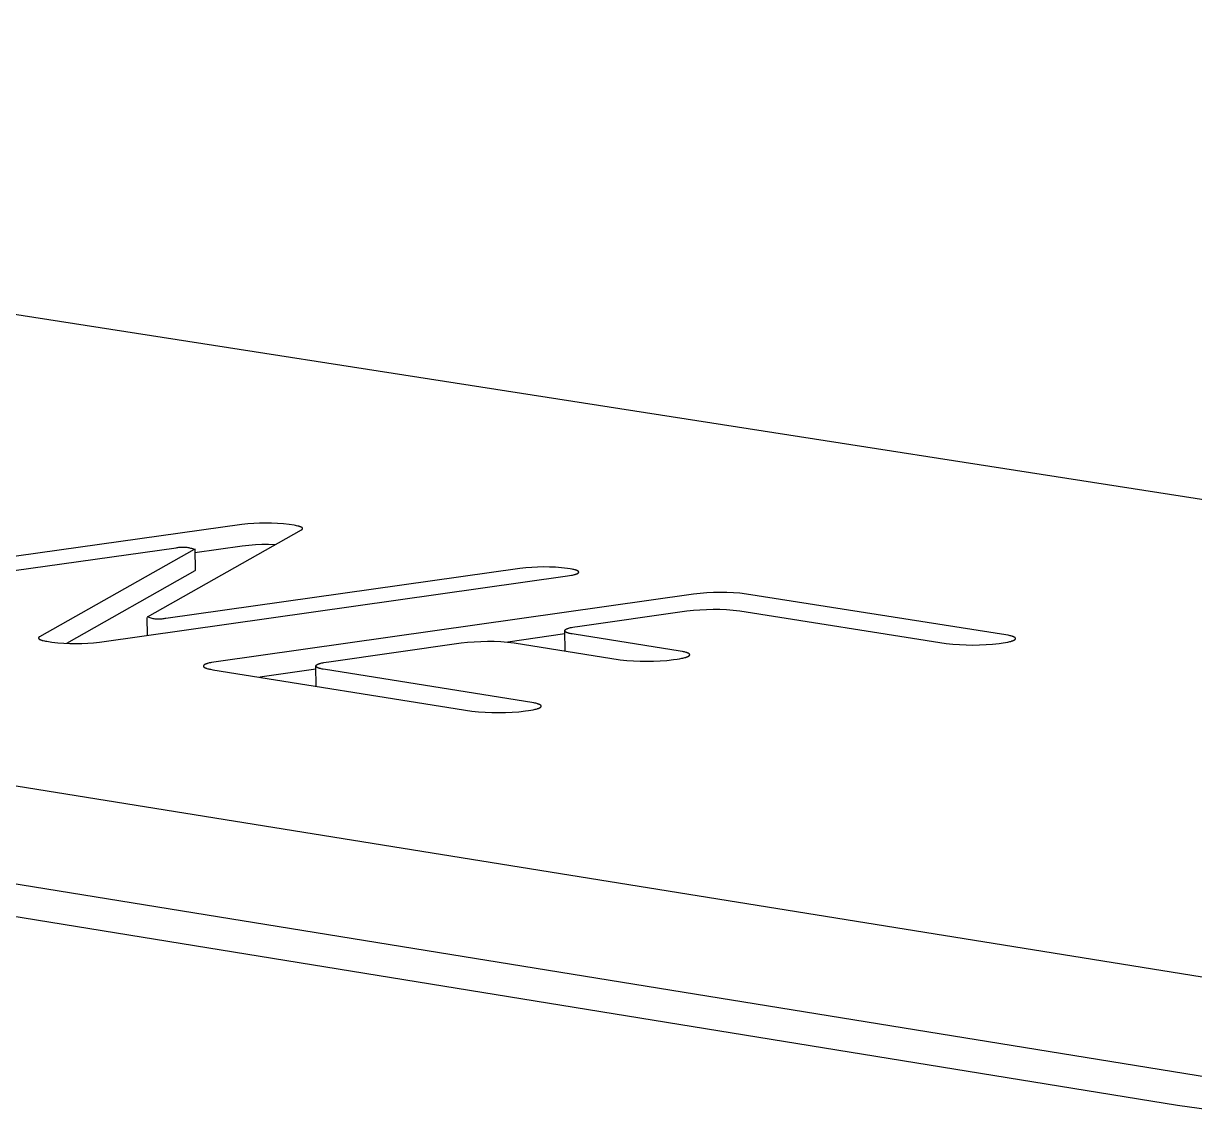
# Model space of a CAD drawing. Header units: millimetres. Extents: x 1287 to 5317, y -239 to 2577.
# Drawn here: x 2182.46 to 2223.49, y 955.11 to 993.4 of the extents above; entities that cross this region are included whole.
import ezdxf

# ---------------------------------------------------------------- set-up
doc = ezdxf.new("R2010")
doc.units = ezdxf.units.MM
doc.header["$MEASUREMENT"] = 0
doc.layers.add('Domyślny', color=7, linetype='Continuous', true_color=0x000000)
doc.layers.add('Utwórz2D linie widoczne', color=7, linetype='Continuous', true_color=0x000000)

msp = doc.modelspace()

# ---------------------------------------------------------------- linework, layer by layer
at = {"layer": 'Domyślny'}
msp.add_line((2020.561, 992.732), (2228.07, 959.308), dxfattribs=at)
at = {"layer": 'Utwórz2D linie widoczne'}
for p, q in [((2066.03, 1001.297), (2294.632, 965.694)), ((2226.588, 956.048), (2019.031, 989.711)), ((2015.368, 989.235), (2222.889, 955.502)), ((2190.115, 975.845), (2173.731, 973.546)), ((2190.322, 975.868), (2190.115, 975.845)), ((2190.529, 975.884), (2190.322, 975.868)), ((2190.737, 975.894), (2190.529, 975.884)), ((2190.945, 975.897), (2190.737, 975.894)), ((2191.153, 975.894), (2190.945, 975.897)), ((2191.361, 975.885), (2191.153, 975.894)), ((2191.568, 975.869), (2191.361, 975.885)), ((2191.775, 975.847), (2191.568, 975.869)), ((2191.948, 975.82), (2191.775, 975.847)), ((2191.992, 975.812), (2191.948, 975.82)), ((2192.034, 975.804), (2191.992, 975.812)), ((2192.073, 975.795), (2192.034, 975.804)), ((2192.091, 975.791), (2192.073, 975.795)), ((2192.108, 975.787), (2192.091, 975.791)), ((2192.125, 975.782), (2192.108, 975.787)), ((2192.14, 975.777), (2192.125, 975.782)), ((2192.154, 975.772), (2192.14, 975.777)), ((2192.168, 975.767), (2192.154, 975.772)), ((2192.174, 975.765), (2192.168, 975.767)), ((2192.18, 975.762), (2192.174, 975.765)), ((2192.186, 975.76), (2192.18, 975.762)), ((2192.191, 975.757), (2192.186, 975.76)), ((2192.196, 975.755), (2192.191, 975.757)), ((2192.201, 975.752), (2192.196, 975.755)), ((2192.206, 975.75), (2192.201, 975.752)), ((2192.21, 975.747), (2192.206, 975.75)), ((2192.214, 975.744), (2192.21, 975.747)), ((2192.216, 975.743), (2192.214, 975.744)), ((2192.218, 975.742), (2192.216, 975.743)), ((2192.22, 975.74), (2192.218, 975.742)), ((2192.222, 975.739), (2192.22, 975.74)), ((2192.223, 975.738), (2192.222, 975.739)), ((2192.225, 975.736), (2192.223, 975.738)), ((2192.227, 975.735), (2192.225, 975.736)), ((2192.228, 975.734), (2192.227, 975.735)), ((2192.229, 975.732), (2192.228, 975.734)), ((2192.231, 975.731), (2192.229, 975.732)), ((2192.232, 975.73), (2192.231, 975.731)), ((2192.233, 975.728), (2192.232, 975.73)), ((2192.234, 975.727), (2192.233, 975.728)), ((2192.235, 975.726), (2192.234, 975.727)), ((2192.236, 975.725), (2192.235, 975.726)), ((2192.236, 975.724), (2192.236, 975.725)), ((2192.237, 975.723), (2192.236, 975.724)), ((2192.236, 975.724), (2192.236, 975.724)), ((2192.237, 975.722), (2192.237, 975.723)), ((2192.238, 975.722), (2192.237, 975.722)), ((2192.238, 975.721), (2192.238, 975.722)), ((2192.238, 975.72), (2192.238, 975.721)), ((2192.239, 975.72), (2192.238, 975.72)), ((2186.807, 972.611), (2192.202, 975.662)), ((2192.202, 975.662), (2192.206, 975.665)), ((2192.206, 975.665), (2192.211, 975.667)), ((2192.211, 975.667), (2192.214, 975.67)), ((2192.214, 975.67), (2192.218, 975.672)), ((2192.218, 975.672), (2192.22, 975.674)), ((2192.22, 975.674), (2192.221, 975.675)), ((2192.221, 975.675), (2192.223, 975.676)), ((2192.223, 975.676), (2192.225, 975.678)), ((2192.225, 975.678), (2192.226, 975.679)), ((2192.226, 975.679), (2192.227, 975.68)), ((2192.227, 975.68), (2192.229, 975.682)), ((2192.229, 975.682), (2192.23, 975.683)), ((2192.23, 975.683), (2192.231, 975.684)), ((2192.231, 975.684), (2192.232, 975.686)), ((2192.232, 975.686), (2192.234, 975.687)), ((2192.234, 975.687), (2192.235, 975.688)), ((2192.235, 975.688), (2192.235, 975.69)), ((2192.235, 975.69), (2192.236, 975.69)), ((2192.236, 975.691), (2192.237, 975.692)), ((2192.236, 975.69), (2192.236, 975.691)), ((2192.237, 975.692), (2192.238, 975.693)), ((2192.237, 975.692), (2192.237, 975.692)), ((2192.238, 975.694), (2192.239, 975.695)), ((2192.238, 975.693), (2192.238, 975.694)), ((2192.238, 975.694), (2192.238, 975.694)), ((2192.239, 975.719), (2192.239, 975.72)), ((2192.239, 975.718), (2192.239, 975.719)), ((2192.24, 975.718), (2192.239, 975.718)), ((2192.239, 975.696), (2192.24, 975.697)), ((2192.239, 975.695), (2192.239, 975.696)), ((2192.239, 975.696), (2192.239, 975.696)), ((2192.24, 975.717), (2192.24, 975.718)), ((2192.24, 975.716), (2192.24, 975.717)), ((2192.241, 975.715), (2192.24, 975.716)), ((2192.24, 975.716), (2192.24, 975.716)), ((2192.24, 975.699), (2192.24, 975.7)), ((2192.24, 975.7), (2192.241, 975.7)), ((2192.24, 975.698), (2192.24, 975.699)), ((2192.24, 975.697), (2192.24, 975.698)), ((2192.24, 975.698), (2192.24, 975.698)), ((2192.241, 975.714), (2192.241, 975.715)), ((2192.241, 975.713), (2192.241, 975.714)), ((2192.241, 975.714), (2192.241, 975.714)), ((2192.241, 975.712), (2192.241, 975.713)), ((2192.241, 975.711), (2192.241, 975.712)), ((2192.241, 975.712), (2192.241, 975.712)), ((2192.242, 975.71), (2192.241, 975.711)), ((2192.241, 975.704), (2192.242, 975.705)), ((2192.241, 975.703), (2192.241, 975.704)), ((2192.241, 975.704), (2192.241, 975.704)), ((2192.241, 975.702), (2192.241, 975.703)), ((2192.241, 975.701), (2192.241, 975.702)), ((2192.241, 975.702), (2192.241, 975.702)), ((2192.241, 975.7), (2192.241, 975.701)), ((2192.242, 975.709), (2192.242, 975.71)), ((2192.242, 975.71), (2192.242, 975.71)), ((2192.242, 975.708), (2192.242, 975.709)), ((2192.242, 975.707), (2192.242, 975.708)), ((2192.242, 975.708), (2192.242, 975.708)), ((2192.242, 975.706), (2192.242, 975.707)), ((2192.242, 975.705), (2192.242, 975.706)), ((2192.242, 975.706), (2192.242, 975.706)), ((2175.378, 973.284), (2187.81, 975.03)), ((2188.449, 974.978), (2183.03, 971.916)), ((2187.81, 975.03), (2187.844, 975.038)), ((2187.844, 975.038), (2187.877, 975.045)), ((2187.877, 975.045), (2187.911, 975.05)), ((2187.911, 975.05), (2187.945, 975.054)), ((2187.945, 975.054), (2187.979, 975.058)), ((2187.979, 975.058), (2188.014, 975.06)), ((2188.014, 975.06), (2188.048, 975.06)), ((2188.048, 975.06), (2188.082, 975.06)), ((2188.082, 975.06), (2188.117, 975.058)), ((2188.117, 975.058), (2188.151, 975.055)), ((2188.151, 975.055), (2188.185, 975.051)), ((2188.185, 975.051), (2188.219, 975.046)), ((2188.219, 975.046), (2188.253, 975.04)), ((2188.253, 975.04), (2188.286, 975.033)), ((2188.286, 975.033), (2188.32, 975.024)), ((2188.32, 975.024), (2188.353, 975.014)), ((2188.353, 975.014), (2188.385, 975.003)), ((2188.385, 975.003), (2188.417, 974.991)), ((2188.417, 974.991), (2188.449, 974.978)), ((2188.462, 974.991), (2188.476, 974.24)), ((2190.129, 975.094), (2188.465, 974.86)), ((2190.358, 975.118), (2190.129, 975.094)), ((2190.587, 975.135), (2190.358, 975.118)), ((2190.818, 975.144), (2190.587, 975.135)), ((2191.048, 975.146), (2190.818, 975.144)), ((2191.278, 975.14), (2191.048, 975.146)), ((2188.463, 974.225), (2183.972, 971.683)), ((2199.853, 974.31), (2187.449, 972.559)), ((2188.464, 974.225), (2188.463, 974.225)), ((2188.465, 974.226), (2188.464, 974.226)), ((2188.464, 974.226), (2188.464, 974.225)), ((2188.466, 974.226), (2188.465, 974.226)), ((2188.467, 974.227), (2188.466, 974.227)), ((2188.466, 974.227), (2188.466, 974.226)), ((2188.468, 974.227), (2188.467, 974.227)), ((2188.469, 974.228), (2188.468, 974.228)), ((2188.468, 974.228), (2188.468, 974.227)), ((2188.47, 974.229), (2188.469, 974.229)), ((2188.469, 974.229), (2188.469, 974.228)), ((2188.471, 974.23), (2188.47, 974.229)), ((2188.47, 974.229), (2188.47, 974.229)), ((2188.472, 974.231), (2188.471, 974.23)), ((2188.471, 974.23), (2188.471, 974.23)), ((2188.473, 974.232), (2188.472, 974.232)), ((2188.472, 974.232), (2188.472, 974.231)), ((2188.474, 974.233), (2188.473, 974.233)), ((2188.473, 974.233), (2188.473, 974.232)), ((2188.475, 974.235), (2188.474, 974.234)), ((2188.474, 974.234), (2188.474, 974.234)), ((2188.474, 974.234), (2188.474, 974.233)), ((2188.476, 974.238), (2188.475, 974.237)), ((2188.475, 974.237), (2188.475, 974.236)), ((2188.475, 974.236), (2188.475, 974.236)), ((2188.475, 974.236), (2188.475, 974.235)), ((2188.476, 974.24), (2188.476, 974.24)), ((2188.476, 974.24), (2188.476, 974.239)), ((2188.476, 974.239), (2188.476, 974.238)), ((2188.476, 974.238), (2188.476, 974.238)), ((2200.06, 974.332), (2199.853, 974.31)), ((2200.268, 974.348), (2200.06, 974.332)), ((2200.477, 974.358), (2200.268, 974.348)), ((2200.685, 974.362), (2200.477, 974.358)), ((2200.894, 974.359), (2200.685, 974.362)), ((2201.103, 974.349), (2200.894, 974.359)), ((2201.311, 974.333), (2201.103, 974.349)), ((2201.518, 974.311), (2201.311, 974.333)), ((2201.621, 974.295), (2201.518, 974.311)), ((2201.688, 974.283), (2201.621, 974.295)), ((2201.719, 974.277), (2201.688, 974.283)), ((2201.702, 974.078), (2201.734, 974.086)), ((2201.749, 974.27), (2201.719, 974.277)), ((2201.734, 974.086), (2201.763, 974.093)), ((2201.776, 974.263), (2201.749, 974.27)), ((2201.763, 974.093), (2201.791, 974.101)), ((2201.802, 974.256), (2201.776, 974.263)), ((2201.791, 974.101), (2201.804, 974.105)), ((2201.814, 974.252), (2201.802, 974.256)), ((2201.804, 974.105), (2201.816, 974.109)), ((2201.826, 974.248), (2201.814, 974.252)), ((2201.816, 974.109), (2201.828, 974.113)), ((2201.837, 974.244), (2201.826, 974.248)), ((2201.828, 974.113), (2201.839, 974.118)), ((2201.847, 974.241), (2201.837, 974.244)), ((2201.839, 974.118), (2201.849, 974.122)), ((2201.857, 974.237), (2201.847, 974.241)), ((2201.849, 974.122), (2201.859, 974.126)), ((2201.866, 974.232), (2201.857, 974.237)), ((2201.859, 974.126), (2201.868, 974.131)), ((2201.87, 974.23), (2201.866, 974.232)), ((2201.868, 974.131), (2201.872, 974.133)), ((2201.874, 974.228), (2201.87, 974.23)), ((2201.872, 974.133), (2201.876, 974.135)), ((2201.878, 974.226), (2201.874, 974.228)), ((2201.876, 974.135), (2201.88, 974.137)), ((2201.882, 974.224), (2201.878, 974.226)), ((2201.88, 974.137), (2201.884, 974.139)), ((2201.885, 974.222), (2201.882, 974.224)), ((2201.884, 974.139), (2201.888, 974.142)), ((2201.889, 974.22), (2201.885, 974.222)), ((2201.888, 974.142), (2201.891, 974.144)), ((2201.892, 974.218), (2201.889, 974.22)), ((2201.891, 974.144), (2201.894, 974.146)), ((2201.895, 974.216), (2201.892, 974.218)), ((2201.894, 974.146), (2201.897, 974.148)), ((2201.898, 974.213), (2201.895, 974.216)), ((2201.897, 974.148), (2201.898, 974.149)), ((2201.899, 974.212), (2201.898, 974.213)), ((2201.898, 974.149), (2201.9, 974.151)), ((2201.901, 974.211), (2201.899, 974.212)), ((2201.9, 974.151), (2201.901, 974.152)), ((2201.902, 974.21), (2201.901, 974.211)), ((2201.901, 974.152), (2201.902, 974.153)), ((2201.903, 974.209), (2201.902, 974.21)), ((2201.902, 974.153), (2201.904, 974.154)), ((2201.904, 974.208), (2201.903, 974.209)), ((2201.905, 974.207), (2201.904, 974.208)), ((2201.904, 974.154), (2201.905, 974.155)), ((2201.907, 974.206), (2201.905, 974.207)), ((2201.905, 974.155), (2201.906, 974.156)), ((2201.906, 974.156), (2201.907, 974.157)), ((2201.908, 974.205), (2201.907, 974.206)), ((2201.907, 974.157), (2201.908, 974.158)), ((2201.909, 974.204), (2201.908, 974.205)), ((2201.908, 974.158), (2201.909, 974.16)), ((2201.909, 974.202), (2201.909, 974.204)), ((2201.91, 974.201), (2201.909, 974.202)), ((2201.909, 974.16), (2201.91, 974.161)), ((2201.911, 974.2), (2201.91, 974.201)), ((2201.91, 974.161), (2201.911, 974.162)), ((2201.912, 974.199), (2201.911, 974.2)), ((2201.911, 974.162), (2201.912, 974.163)), ((2201.913, 974.198), (2201.912, 974.199)), ((2201.912, 974.164), (2201.913, 974.165)), ((2201.912, 974.163), (2201.912, 974.164)), ((2201.913, 974.197), (2201.913, 974.198)), ((2201.914, 974.196), (2201.913, 974.197)), ((2201.913, 974.165), (2201.914, 974.166)), ((2201.915, 974.195), (2201.914, 974.196)), ((2201.914, 974.167), (2201.915, 974.169)), ((2201.914, 974.166), (2201.914, 974.167)), ((2201.915, 974.194), (2201.915, 974.195)), ((2201.916, 974.192), (2201.915, 974.194)), ((2201.915, 974.17), (2201.916, 974.171)), ((2201.915, 974.169), (2201.915, 974.17)), ((2201.916, 974.191), (2201.916, 974.192)), ((2201.917, 974.19), (2201.916, 974.191)), ((2201.916, 974.172), (2201.917, 974.173)), ((2201.916, 974.171), (2201.916, 974.172)), ((2201.917, 974.189), (2201.917, 974.19)), ((2201.917, 974.188), (2201.917, 974.189)), ((2201.918, 974.187), (2201.917, 974.188)), ((2201.917, 974.175), (2201.918, 974.177)), ((2201.917, 974.174), (2201.917, 974.175)), ((2201.917, 974.173), (2201.917, 974.174)), ((2201.918, 974.186), (2201.918, 974.187)), ((2201.918, 974.185), (2201.918, 974.186)), ((2201.918, 974.183), (2201.918, 974.185)), ((2201.918, 974.182), (2201.918, 974.183)), ((2201.918, 974.181), (2201.918, 974.182)), ((2201.918, 974.18), (2201.918, 974.181)), ((2201.918, 974.179), (2201.918, 974.18)), ((2201.918, 974.178), (2201.918, 974.179)), ((2201.918, 974.177), (2201.918, 974.178)), ((2185.13, 971.73), (2201.521, 974.046)), ((2201.521, 974.046), (2201.597, 974.058)), ((2201.597, 974.058), (2201.668, 974.071)), ((2201.668, 974.071), (2201.702, 974.078)), ((2205.943, 973.411), (2189.214, 971.041)), ((2206.174, 973.437), (2205.943, 973.411)), ((2206.406, 973.455), (2206.174, 973.437)), ((2206.638, 973.466), (2206.406, 973.455)), ((2206.87, 973.469), (2206.638, 973.466)), ((2207.103, 973.466), (2206.87, 973.469)), ((2207.335, 973.455), (2207.103, 973.466)), ((2207.566, 973.438), (2207.335, 973.455)), ((2207.797, 973.413), (2207.566, 973.438)), ((2216.885, 971.981), (2207.797, 973.413)), ((2205.932, 972.847), (2206.164, 972.865)), ((2206.164, 972.865), (2206.396, 972.876)), ((2206.396, 972.876), (2206.629, 972.88)), ((2206.629, 972.88), (2206.862, 972.877)), ((2206.862, 972.877), (2207.094, 972.866)), ((2207.094, 972.866), (2207.326, 972.848)), ((2207.326, 972.848), (2207.557, 972.824)), ((2186.805, 971.967), (2186.793, 972.593)), ((2186.839, 972.598), (2186.807, 972.611)), ((2186.871, 972.586), (2186.839, 972.598)), ((2186.904, 972.575), (2186.871, 972.586)), ((2186.937, 972.565), (2186.904, 972.575)), ((2186.97, 972.556), (2186.937, 972.565)), ((2187.004, 972.549), (2186.97, 972.556)), ((2187.038, 972.542), (2187.004, 972.549)), ((2187.072, 972.537), (2187.038, 972.542)), ((2187.106, 972.533), (2187.072, 972.537)), ((2187.141, 972.53), (2187.106, 972.533)), ((2187.175, 972.529), (2187.141, 972.53)), ((2187.21, 972.528), (2187.175, 972.529)), ((2187.244, 972.529), (2187.21, 972.528)), ((2187.279, 972.531), (2187.244, 972.529)), ((2187.313, 972.534), (2187.279, 972.531)), ((2187.347, 972.539), (2187.313, 972.534)), ((2187.381, 972.544), (2187.347, 972.539)), ((2187.415, 972.551), (2187.381, 972.544)), ((2187.449, 972.559), (2187.415, 972.551)), ((2201.869, 972.279), (2205.701, 972.822)), ((2205.701, 972.822), (2205.932, 972.847)), ((2207.557, 972.824), (2214.79, 971.682)), ((2201.426, 972.132), (2201.427, 972.133)), ((2201.426, 972.13), (2201.426, 972.132)), ((2201.426, 972.129), (2201.426, 972.13)), ((2201.426, 972.128), (2201.426, 972.129)), ((2201.426, 972.127), (2201.426, 972.128)), ((2201.426, 972.125), (2201.426, 972.127)), ((2201.426, 972.124), (2201.426, 972.125)), ((2201.426, 972.123), (2201.426, 972.124)), ((2201.427, 972.122), (2201.426, 972.123)), ((2201.438, 971.419), (2201.426, 972.119)), ((2201.427, 972.137), (2201.428, 972.138)), ((2201.427, 972.135), (2201.427, 972.137)), ((2201.427, 972.134), (2201.427, 972.135)), ((2201.427, 972.133), (2201.427, 972.134)), ((2201.427, 972.12), (2201.427, 972.122)), ((2201.427, 972.119), (2201.427, 972.12)), ((2201.428, 972.118), (2201.427, 972.119)), ((2201.428, 972.139), (2201.429, 972.141)), ((2201.428, 972.138), (2201.428, 972.139)), ((2201.428, 972.116), (2201.428, 972.118)), ((2201.429, 972.115), (2201.428, 972.116)), ((2201.429, 972.141), (2201.43, 972.142)), ((2201.429, 972.114), (2201.429, 972.115)), ((2201.43, 972.113), (2201.429, 972.114)), ((2201.43, 972.143), (2201.431, 972.144)), ((2201.43, 972.142), (2201.43, 972.143)), ((2201.43, 972.111), (2201.43, 972.113)), ((2201.431, 972.11), (2201.43, 972.111)), ((2201.431, 972.144), (2201.432, 972.146)), ((2201.432, 972.109), (2201.431, 972.11)), ((2201.432, 972.147), (2201.433, 972.148)), ((2201.432, 972.146), (2201.432, 972.147)), ((2201.433, 972.108), (2201.432, 972.109)), ((2201.433, 972.148), (2201.434, 972.149)), ((2201.434, 972.106), (2201.433, 972.108)), ((2201.434, 972.149), (2201.435, 972.151)), ((2201.435, 972.105), (2201.434, 972.106)), ((2201.435, 972.151), (2201.436, 972.152)), ((2201.436, 972.104), (2201.435, 972.105)), ((2201.436, 972.152), (2201.437, 972.153)), ((2201.437, 972.103), (2201.436, 972.104)), ((2201.437, 972.153), (2201.438, 972.155)), ((2201.438, 972.101), (2201.437, 972.103)), ((2201.438, 972.155), (2201.44, 972.156)), ((2201.439, 972.1), (2201.438, 972.101)), ((2201.44, 972.099), (2201.439, 972.1)), ((2201.44, 972.156), (2201.441, 972.157)), ((2201.441, 972.098), (2201.44, 972.099)), ((2201.441, 972.157), (2201.442, 972.158)), ((2201.443, 972.097), (2201.441, 972.098)), ((2201.442, 972.158), (2201.444, 972.16)), ((2201.444, 972.095), (2201.443, 972.097)), ((2201.444, 972.16), (2201.445, 972.161)), ((2201.445, 972.094), (2201.444, 972.095)), ((2201.445, 972.161), (2201.446, 972.162)), ((2201.447, 972.093), (2201.445, 972.094)), ((2201.446, 972.162), (2201.448, 972.163)), ((2201.448, 972.092), (2201.447, 972.093)), ((2201.448, 972.163), (2201.45, 972.165)), ((2201.452, 972.089), (2201.448, 972.092)), ((2201.45, 972.165), (2201.453, 972.167)), ((2201.455, 972.087), (2201.452, 972.089)), ((2201.453, 972.167), (2201.456, 972.17)), ((2201.459, 972.084), (2201.455, 972.087)), ((2201.456, 972.17), (2201.46, 972.172)), ((2201.462, 972.082), (2201.459, 972.084)), ((2201.46, 972.172), (2201.464, 972.175)), ((2201.466, 972.08), (2201.462, 972.082)), ((2201.464, 972.175), (2201.468, 972.177)), ((2201.471, 972.077), (2201.466, 972.08)), ((2201.468, 972.177), (2201.472, 972.18)), ((2201.475, 972.075), (2201.471, 972.077)), ((2201.472, 972.18), (2201.477, 972.182)), ((2201.479, 972.073), (2201.475, 972.075)), ((2201.477, 972.182), (2201.482, 972.185)), ((2201.484, 972.07), (2201.479, 972.073)), ((2201.482, 972.185), (2201.492, 972.189)), ((2201.494, 972.066), (2201.484, 972.07)), ((2201.492, 972.189), (2201.503, 972.194)), ((2201.505, 972.061), (2201.494, 972.066)), ((2201.503, 972.194), (2201.514, 972.199)), ((2201.517, 972.057), (2201.505, 972.061)), ((2201.514, 972.199), (2201.527, 972.204)), ((2201.529, 972.052), (2201.517, 972.057)), ((2201.527, 972.204), (2201.54, 972.208)), ((2201.542, 972.048), (2201.529, 972.052)), ((2201.54, 972.208), (2201.553, 972.213)), ((2201.555, 972.044), (2201.542, 972.048)), ((2201.553, 972.213), (2201.568, 972.217)), ((2201.584, 972.036), (2201.555, 972.044)), ((2201.568, 972.217), (2201.599, 972.226)), ((2201.615, 972.028), (2201.584, 972.036)), ((2201.599, 972.226), (2201.632, 972.235)), ((2201.648, 972.021), (2201.615, 972.028)), ((2201.632, 972.235), (2201.667, 972.243)), ((2201.667, 972.243), (2201.705, 972.251)), ((2201.705, 972.251), (2201.784, 972.265)), ((2201.784, 972.265), (2201.869, 972.279)), ((2182.99, 971.874), (2182.989, 971.873)), ((2182.989, 971.873), (2182.989, 971.872)), ((2182.989, 971.872), (2182.989, 971.872)), ((2182.989, 971.872), (2182.989, 971.871)), ((2182.989, 971.871), (2182.989, 971.87)), ((2182.989, 971.87), (2182.989, 971.87)), ((2182.989, 971.87), (2182.989, 971.869)), ((2182.989, 971.869), (2182.989, 971.868)), ((2182.989, 971.868), (2182.989, 971.868)), ((2182.989, 971.868), (2182.989, 971.867)), ((2182.989, 971.867), (2182.99, 971.866)), ((2182.991, 971.878), (2182.99, 971.878)), ((2182.99, 971.878), (2182.99, 971.877)), ((2182.99, 971.877), (2182.99, 971.876)), ((2182.99, 971.876), (2182.99, 971.876)), ((2182.99, 971.876), (2182.99, 971.875)), ((2182.99, 971.875), (2182.99, 971.874)), ((2182.99, 971.874), (2182.99, 971.874)), ((2182.99, 971.866), (2182.99, 971.865)), ((2182.99, 971.865), (2182.99, 971.865)), ((2182.99, 971.865), (2182.99, 971.864)), ((2182.99, 971.864), (2182.99, 971.863)), ((2182.99, 971.863), (2182.99, 971.863)), ((2182.99, 971.863), (2182.99, 971.862)), ((2182.99, 971.862), (2182.991, 971.861)), ((2182.992, 971.881), (2182.991, 971.88)), ((2182.991, 971.88), (2182.991, 971.88)), ((2182.991, 971.88), (2182.991, 971.879)), ((2182.991, 971.879), (2182.991, 971.878)), ((2182.991, 971.861), (2182.991, 971.861)), ((2182.991, 971.861), (2182.991, 971.86)), ((2182.991, 971.86), (2182.991, 971.859)), ((2182.991, 971.859), (2182.992, 971.859)), ((2182.993, 971.883), (2182.992, 971.883)), ((2182.992, 971.883), (2182.992, 971.882)), ((2182.992, 971.882), (2182.992, 971.881)), ((2182.992, 971.859), (2182.992, 971.858)), ((2182.992, 971.858), (2182.992, 971.857)), ((2182.992, 971.857), (2182.993, 971.857)), ((2182.994, 971.885), (2182.993, 971.885)), ((2182.993, 971.885), (2182.993, 971.884)), ((2182.993, 971.884), (2182.993, 971.883)), ((2182.993, 971.857), (2182.993, 971.856)), ((2182.993, 971.856), (2182.993, 971.855)), ((2182.993, 971.855), (2182.994, 971.855)), ((2182.995, 971.887), (2182.994, 971.887)), ((2182.994, 971.887), (2182.994, 971.886)), ((2182.994, 971.886), (2182.994, 971.885)), ((2182.994, 971.855), (2182.994, 971.854)), ((2182.994, 971.854), (2182.995, 971.853)), ((2182.996, 971.889), (2182.995, 971.888)), ((2182.995, 971.888), (2182.995, 971.887)), ((2182.995, 971.853), (2182.995, 971.853)), ((2182.995, 971.853), (2182.996, 971.852)), ((2182.997, 971.89), (2182.996, 971.889)), ((2182.996, 971.852), (2182.996, 971.851)), ((2182.996, 971.851), (2182.997, 971.85)), ((2182.998, 971.891), (2182.997, 971.89)), ((2182.997, 971.85), (2182.998, 971.849)), ((2182.999, 971.893), (2182.998, 971.891)), ((2182.998, 971.849), (2182.999, 971.848)), ((2183, 971.894), (2182.999, 971.893)), ((2182.999, 971.848), (2183, 971.846)), ((2183.001, 971.895), (2183, 971.894)), ((2183, 971.846), (2183.001, 971.845)), ((2183.003, 971.897), (2183.001, 971.895)), ((2183.001, 971.845), (2183.003, 971.844)), ((2183.004, 971.898), (2183.003, 971.897)), ((2183.003, 971.844), (2183.004, 971.842)), ((2183.006, 971.899), (2183.004, 971.898)), ((2183.004, 971.842), (2183.006, 971.841)), ((2183.007, 971.901), (2183.006, 971.899)), ((2183.006, 971.841), (2183.007, 971.84)), ((2183.009, 971.902), (2183.007, 971.901)), ((2183.007, 971.84), (2183.009, 971.838)), ((2183.01, 971.903), (2183.009, 971.902)), ((2183.009, 971.838), (2183.011, 971.837)), ((2183.012, 971.905), (2183.01, 971.903)), ((2183.011, 971.837), (2183.012, 971.836)), ((2183.014, 971.906), (2183.012, 971.905)), ((2183.012, 971.836), (2183.014, 971.834)), ((2183.017, 971.909), (2183.014, 971.906)), ((2183.014, 971.834), (2183.016, 971.833)), ((2183.016, 971.833), (2183.02, 971.83)), ((2183.021, 971.911), (2183.017, 971.909)), ((2183.02, 971.83), (2183.024, 971.828)), ((2183.025, 971.914), (2183.021, 971.911)), ((2183.024, 971.828), (2183.029, 971.825)), ((2183.03, 971.916), (2183.025, 971.914)), ((2183.029, 971.825), (2183.034, 971.822)), ((2183.034, 971.822), (2183.039, 971.82)), ((2183.039, 971.82), (2183.045, 971.817)), ((2183.045, 971.817), (2183.05, 971.815)), ((2183.05, 971.815), (2183.056, 971.812)), ((2183.056, 971.812), (2183.063, 971.81)), ((2183.063, 971.81), (2183.076, 971.805)), ((2183.076, 971.805), (2183.09, 971.8)), ((2183.09, 971.8), (2183.106, 971.795)), ((2183.106, 971.795), (2183.122, 971.79)), ((2183.122, 971.79), (2183.14, 971.786)), ((2183.14, 971.786), (2183.158, 971.781)), ((2183.158, 971.781), (2183.197, 971.772)), ((2183.197, 971.772), (2183.239, 971.764)), ((2183.239, 971.764), (2183.284, 971.757)), ((2183.284, 971.757), (2183.456, 971.729)), ((2183.456, 971.729), (2183.665, 971.707)), ((2183.665, 971.707), (2183.874, 971.691)), ((2183.874, 971.691), (2184.083, 971.681)), ((2184.083, 971.681), (2184.293, 971.678)), ((2184.293, 971.678), (2184.503, 971.681)), ((2184.503, 971.681), (2184.713, 971.691)), ((2184.713, 971.691), (2184.922, 971.708)), ((2184.922, 971.708), (2185.13, 971.73)), ((2193.157, 971.043), (2197.793, 971.701)), ((2197.793, 971.701), (2198.025, 971.726)), ((2198.025, 971.726), (2198.258, 971.744)), ((2198.258, 971.744), (2198.49, 971.755)), ((2198.49, 971.755), (2198.724, 971.759)), ((2198.724, 971.759), (2198.957, 971.756)), ((2198.957, 971.756), (2199.19, 971.745)), ((2199.19, 971.745), (2199.422, 971.727)), ((2199.422, 971.727), (2199.654, 971.702)), ((2201.428, 972.014), (2199.429, 971.73)), ((2199.654, 971.702), (2203.37, 971.113)), ((2201.683, 972.014), (2201.648, 972.021)), ((2201.758, 972.001), (2201.683, 972.014)), ((2205.474, 971.412), (2201.758, 972.001)), ((2214.79, 971.682), (2215.022, 971.657)), ((2215.022, 971.657), (2215.255, 971.639)), ((2215.255, 971.639), (2215.488, 971.629)), ((2215.488, 971.629), (2215.721, 971.625)), ((2215.721, 971.625), (2215.954, 971.629)), ((2215.954, 971.629), (2216.187, 971.64)), ((2216.187, 971.64), (2216.419, 971.658)), ((2216.419, 971.658), (2216.651, 971.684)), ((2216.651, 971.684), (2216.782, 971.702)), ((2216.782, 971.702), (2216.866, 971.715)), ((2216.866, 971.715), (2216.946, 971.73)), ((2216.96, 971.968), (2216.885, 971.981)), ((2216.946, 971.73), (2216.983, 971.738)), ((2216.995, 971.961), (2216.96, 971.968)), ((2216.983, 971.738), (2217.018, 971.746)), ((2217.028, 971.953), (2216.995, 971.961)), ((2217.018, 971.746), (2217.051, 971.755)), ((2217.06, 971.945), (2217.028, 971.953)), ((2217.051, 971.755), (2217.081, 971.764)), ((2217.089, 971.937), (2217.06, 971.945)), ((2217.081, 971.764), (2217.096, 971.768)), ((2217.102, 971.933), (2217.089, 971.937)), ((2217.096, 971.768), (2217.109, 971.773)), ((2217.115, 971.929), (2217.102, 971.933)), ((2217.109, 971.773), (2217.122, 971.777)), ((2217.128, 971.924), (2217.115, 971.929)), ((2217.122, 971.777), (2217.135, 971.782)), ((2217.139, 971.92), (2217.128, 971.924)), ((2217.135, 971.782), (2217.146, 971.787)), ((2217.15, 971.915), (2217.139, 971.92)), ((2217.146, 971.787), (2217.157, 971.792)), ((2217.16, 971.911), (2217.15, 971.915)), ((2217.157, 971.792), (2217.162, 971.794)), ((2217.165, 971.908), (2217.16, 971.911)), ((2217.162, 971.794), (2217.167, 971.797)), ((2217.17, 971.906), (2217.165, 971.908)), ((2217.167, 971.797), (2217.171, 971.799)), ((2217.174, 971.904), (2217.17, 971.906)), ((2217.171, 971.799), (2217.176, 971.801)), ((2217.179, 971.901), (2217.174, 971.904)), ((2217.176, 971.801), (2217.18, 971.804)), ((2217.183, 971.899), (2217.179, 971.901)), ((2217.18, 971.804), (2217.184, 971.806)), ((2217.187, 971.897), (2217.183, 971.899)), ((2217.184, 971.806), (2217.188, 971.809)), ((2217.19, 971.894), (2217.187, 971.897)), ((2217.188, 971.809), (2217.192, 971.811)), ((2217.194, 971.892), (2217.19, 971.894)), ((2217.192, 971.811), (2217.195, 971.814)), ((2217.197, 971.889), (2217.194, 971.892)), ((2217.195, 971.814), (2217.198, 971.816)), ((2217.199, 971.888), (2217.197, 971.889)), ((2217.198, 971.816), (2217.2, 971.818)), ((2217.2, 971.887), (2217.199, 971.888)), ((2217.202, 971.886), (2217.2, 971.887)), ((2217.2, 971.818), (2217.201, 971.819)), ((2217.201, 971.819), (2217.203, 971.82)), ((2217.203, 971.885), (2217.202, 971.886)), ((2217.204, 971.883), (2217.203, 971.885)), ((2217.203, 971.82), (2217.204, 971.821)), ((2217.206, 971.882), (2217.204, 971.883)), ((2217.204, 971.821), (2217.205, 971.823)), ((2217.205, 971.823), (2217.207, 971.824)), ((2217.207, 971.881), (2217.206, 971.882)), ((2217.208, 971.88), (2217.207, 971.881)), ((2217.207, 971.824), (2217.208, 971.825)), ((2217.209, 971.878), (2217.208, 971.88)), ((2217.208, 971.825), (2217.209, 971.827)), ((2217.21, 971.877), (2217.209, 971.878)), ((2217.209, 971.827), (2217.21, 971.828)), ((2217.211, 971.876), (2217.21, 971.877)), ((2217.21, 971.828), (2217.211, 971.829)), ((2217.212, 971.875), (2217.211, 971.876)), ((2217.211, 971.829), (2217.212, 971.83)), ((2217.213, 971.873), (2217.212, 971.875)), ((2217.212, 971.83), (2217.213, 971.832)), ((2217.214, 971.872), (2217.213, 971.873)), ((2217.213, 971.832), (2217.214, 971.833)), ((2217.215, 971.871), (2217.214, 971.872)), ((2217.214, 971.833), (2217.215, 971.834)), ((2217.216, 971.87), (2217.215, 971.871)), ((2217.215, 971.834), (2217.216, 971.835)), ((2217.216, 971.868), (2217.216, 971.87)), ((2217.217, 971.867), (2217.216, 971.868)), ((2217.216, 971.837), (2217.217, 971.838)), ((2217.216, 971.835), (2217.216, 971.837)), ((2217.218, 971.866), (2217.217, 971.867)), ((2217.217, 971.838), (2217.218, 971.839)), ((2217.218, 971.865), (2217.218, 971.866)), ((2217.219, 971.863), (2217.218, 971.865)), ((2217.218, 971.841), (2217.219, 971.842)), ((2217.218, 971.839), (2217.218, 971.841)), ((2217.219, 971.862), (2217.219, 971.863)), ((2217.219, 971.861), (2217.219, 971.862)), ((2217.22, 971.86), (2217.219, 971.861)), ((2217.219, 971.844), (2217.22, 971.846)), ((2217.219, 971.843), (2217.219, 971.844)), ((2217.219, 971.842), (2217.219, 971.843)), ((2217.22, 971.858), (2217.22, 971.86)), ((2217.22, 971.857), (2217.22, 971.858)), ((2217.22, 971.856), (2217.22, 971.857)), ((2217.221, 971.855), (2217.22, 971.856)), ((2217.22, 971.849), (2217.221, 971.851)), ((2217.22, 971.848), (2217.22, 971.849)), ((2217.22, 971.847), (2217.22, 971.848)), ((2217.22, 971.846), (2217.22, 971.847)), ((2217.221, 971.853), (2217.221, 971.855)), ((2217.221, 971.852), (2217.221, 971.853)), ((2217.221, 971.851), (2217.221, 971.852)), ((2205.549, 971.399), (2205.474, 971.412)), ((2205.584, 971.392), (2205.549, 971.399)), ((2205.617, 971.384), (2205.584, 971.392)), ((2205.648, 971.377), (2205.617, 971.384)), ((2205.677, 971.368), (2205.648, 971.377)), ((2205.69, 971.364), (2205.677, 971.368)), ((2205.703, 971.36), (2205.69, 971.364)), ((2205.694, 971.204), (2205.707, 971.208)), ((2205.716, 971.356), (2205.703, 971.36)), ((2205.707, 971.208), (2205.719, 971.213)), ((2205.727, 971.351), (2205.716, 971.356)), ((2205.719, 971.213), (2205.731, 971.218)), ((2205.738, 971.347), (2205.727, 971.351)), ((2205.731, 971.218), (2205.741, 971.223)), ((2205.748, 971.342), (2205.738, 971.347)), ((2205.741, 971.223), (2205.752, 971.227)), ((2205.753, 971.34), (2205.748, 971.342)), ((2205.752, 971.227), (2205.756, 971.23)), ((2205.757, 971.337), (2205.753, 971.34)), ((2205.756, 971.23), (2205.761, 971.232)), ((2205.762, 971.335), (2205.757, 971.337)), ((2205.761, 971.232), (2205.765, 971.235)), ((2205.766, 971.333), (2205.762, 971.335)), ((2205.765, 971.235), (2205.769, 971.237)), ((2205.77, 971.33), (2205.766, 971.333)), ((2205.769, 971.237), (2205.773, 971.24)), ((2205.774, 971.328), (2205.77, 971.33)), ((2205.773, 971.24), (2205.777, 971.242)), ((2205.778, 971.325), (2205.774, 971.328)), ((2205.777, 971.242), (2205.78, 971.245)), ((2205.781, 971.323), (2205.778, 971.325)), ((2205.78, 971.245), (2205.784, 971.247)), ((2205.784, 971.321), (2205.781, 971.323)), ((2205.786, 971.319), (2205.784, 971.321)), ((2205.784, 971.247), (2205.785, 971.249)), ((2205.785, 971.249), (2205.787, 971.25)), ((2205.787, 971.318), (2205.786, 971.319)), ((2205.789, 971.317), (2205.787, 971.318)), ((2205.787, 971.25), (2205.788, 971.251)), ((2205.788, 971.251), (2205.79, 971.252)), ((2205.79, 971.316), (2205.789, 971.317)), ((2205.791, 971.314), (2205.79, 971.316)), ((2205.79, 971.252), (2205.791, 971.254)), ((2205.793, 971.313), (2205.791, 971.314)), ((2205.791, 971.254), (2205.792, 971.255)), ((2205.792, 971.255), (2205.793, 971.256)), ((2205.794, 971.312), (2205.793, 971.313)), ((2205.793, 971.256), (2205.795, 971.258)), ((2205.795, 971.311), (2205.794, 971.312)), ((2205.796, 971.31), (2205.795, 971.311)), ((2205.795, 971.258), (2205.796, 971.259)), ((2205.797, 971.308), (2205.796, 971.31)), ((2205.796, 971.259), (2205.797, 971.26)), ((2205.798, 971.307), (2205.797, 971.308)), ((2205.797, 971.26), (2205.798, 971.261)), ((2205.799, 971.306), (2205.798, 971.307)), ((2205.798, 971.261), (2205.799, 971.263)), ((2205.8, 971.305), (2205.799, 971.306)), ((2205.799, 971.263), (2205.8, 971.264)), ((2205.801, 971.303), (2205.8, 971.305)), ((2205.8, 971.264), (2205.801, 971.265)), ((2205.802, 971.302), (2205.801, 971.303)), ((2205.801, 971.266), (2205.802, 971.268)), ((2205.801, 971.265), (2205.801, 971.266)), ((2205.802, 971.301), (2205.802, 971.302)), ((2205.803, 971.3), (2205.802, 971.301)), ((2205.802, 971.268), (2205.803, 971.269)), ((2205.804, 971.298), (2205.803, 971.3)), ((2205.803, 971.269), (2205.804, 971.27)), ((2205.804, 971.297), (2205.804, 971.298)), ((2205.805, 971.296), (2205.804, 971.297)), ((2205.804, 971.272), (2205.805, 971.273)), ((2205.804, 971.27), (2205.804, 971.272)), ((2205.805, 971.294), (2205.805, 971.296)), ((2205.806, 971.293), (2205.805, 971.294)), ((2205.805, 971.274), (2205.806, 971.275)), ((2205.805, 971.273), (2205.805, 971.274)), ((2205.806, 971.292), (2205.806, 971.293)), ((2205.806, 971.291), (2205.806, 971.292)), ((2205.806, 971.289), (2205.806, 971.291)), ((2205.807, 971.288), (2205.806, 971.289)), ((2205.806, 971.279), (2205.807, 971.28)), ((2205.806, 971.278), (2205.806, 971.279)), ((2205.806, 971.277), (2205.806, 971.278)), ((2205.806, 971.275), (2205.806, 971.277)), ((2205.807, 971.287), (2205.807, 971.288)), ((2205.807, 971.286), (2205.807, 971.287)), ((2205.807, 971.284), (2205.807, 971.286)), ((2205.807, 971.283), (2205.807, 971.284)), ((2205.807, 971.282), (2205.807, 971.283)), ((2205.807, 971.28), (2205.807, 971.282)), ((2188.767, 970.895), (2188.766, 970.894)), ((2188.766, 970.894), (2188.766, 970.893)), ((2188.766, 970.893), (2188.766, 970.891)), ((2188.766, 970.891), (2188.766, 970.89)), ((2188.766, 970.89), (2188.766, 970.889)), ((2188.766, 970.889), (2188.766, 970.887)), ((2188.766, 970.887), (2188.766, 970.886)), ((2188.766, 970.886), (2188.766, 970.885)), ((2188.766, 970.885), (2188.767, 970.884)), ((2188.768, 970.899), (2188.767, 970.898)), ((2188.767, 970.898), (2188.767, 970.896)), ((2188.767, 970.896), (2188.767, 970.895)), ((2188.767, 970.884), (2188.767, 970.882)), ((2188.767, 970.882), (2188.767, 970.881)), ((2188.767, 970.881), (2188.767, 970.88)), ((2188.767, 970.88), (2188.768, 970.879)), ((2188.769, 970.901), (2188.768, 970.9)), ((2188.768, 970.9), (2188.768, 970.899)), ((2188.768, 970.879), (2188.768, 970.877)), ((2188.768, 970.877), (2188.769, 970.876)), ((2188.77, 970.904), (2188.769, 970.903)), ((2188.769, 970.903), (2188.769, 970.901)), ((2188.769, 970.876), (2188.769, 970.875)), ((2188.769, 970.875), (2188.77, 970.873)), ((2188.771, 970.905), (2188.77, 970.904)), ((2188.77, 970.873), (2188.771, 970.872)), ((2188.772, 970.908), (2188.771, 970.907)), ((2188.771, 970.907), (2188.771, 970.905)), ((2188.771, 970.872), (2188.772, 970.871)), ((2188.773, 970.909), (2188.772, 970.908)), ((2188.772, 970.871), (2188.772, 970.87)), ((2188.772, 970.87), (2188.773, 970.868)), ((2188.774, 970.91), (2188.773, 970.909)), ((2188.773, 970.868), (2188.774, 970.867)), ((2188.775, 970.912), (2188.774, 970.91)), ((2188.774, 970.867), (2188.775, 970.866)), ((2188.776, 970.913), (2188.775, 970.912)), ((2188.775, 970.866), (2188.776, 970.865)), ((2188.777, 970.914), (2188.776, 970.913)), ((2188.776, 970.865), (2188.777, 970.863)), ((2188.778, 970.916), (2188.777, 970.914)), ((2188.777, 970.863), (2188.778, 970.862)), ((2188.779, 970.917), (2188.778, 970.916)), ((2188.778, 970.862), (2188.779, 970.861)), ((2188.78, 970.918), (2188.779, 970.917)), ((2188.779, 970.861), (2188.781, 970.86)), ((2188.782, 970.919), (2188.78, 970.918)), ((2188.781, 970.86), (2188.782, 970.859)), ((2188.783, 970.921), (2188.782, 970.919)), ((2188.782, 970.859), (2188.783, 970.857)), ((2188.785, 970.922), (2188.783, 970.921)), ((2188.783, 970.857), (2188.785, 970.856)), ((2188.786, 970.923), (2188.785, 970.922)), ((2188.785, 970.856), (2188.786, 970.855)), ((2188.787, 970.924), (2188.786, 970.923)), ((2188.786, 970.855), (2188.788, 970.854)), ((2188.791, 970.927), (2188.787, 970.924)), ((2188.788, 970.854), (2188.791, 970.851)), ((2188.794, 970.929), (2188.791, 970.927)), ((2188.791, 970.851), (2188.794, 970.849)), ((2188.798, 970.932), (2188.794, 970.929)), ((2188.794, 970.849), (2188.798, 970.846)), ((2188.801, 970.935), (2188.798, 970.932)), ((2188.798, 970.846), (2188.801, 970.844)), ((2188.805, 970.937), (2188.801, 970.935)), ((2188.801, 970.844), (2188.805, 970.842)), ((2188.81, 970.939), (2188.805, 970.937)), ((2188.805, 970.842), (2188.809, 970.839)), ((2188.809, 970.839), (2188.814, 970.837)), ((2188.814, 970.942), (2188.81, 970.939)), ((2188.819, 970.944), (2188.814, 970.942)), ((2188.814, 970.837), (2188.818, 970.834)), ((2188.818, 970.834), (2188.823, 970.832)), ((2188.823, 970.947), (2188.819, 970.944)), ((2188.834, 970.952), (2188.823, 970.947)), ((2188.823, 970.832), (2188.833, 970.828)), ((2188.833, 970.828), (2188.844, 970.823)), ((2188.845, 970.957), (2188.834, 970.952)), ((2188.844, 970.823), (2188.855, 970.819)), ((2188.856, 970.961), (2188.845, 970.957)), ((2188.855, 970.819), (2188.867, 970.814)), ((2188.869, 970.966), (2188.856, 970.961)), ((2188.867, 970.814), (2188.88, 970.81)), ((2188.882, 970.971), (2188.869, 970.966)), ((2188.88, 970.81), (2188.893, 970.806)), ((2188.896, 970.975), (2188.882, 970.971)), ((2188.893, 970.806), (2188.922, 970.797)), ((2188.911, 970.98), (2188.896, 970.975)), ((2188.942, 970.989), (2188.911, 970.98)), ((2188.922, 970.797), (2188.953, 970.79)), ((2188.975, 970.997), (2188.942, 970.989)), ((2189.011, 971.006), (2188.975, 970.997)), ((2189.048, 971.014), (2189.011, 971.006)), ((2189.129, 971.028), (2189.048, 971.014)), ((2189.214, 971.041), (2189.129, 971.028)), ((2192.71, 970.894), (2192.711, 970.895)), ((2192.71, 970.893), (2192.71, 970.894)), ((2192.71, 970.891), (2192.71, 970.893)), ((2192.71, 970.89), (2192.71, 970.891)), ((2192.71, 970.889), (2192.71, 970.89)), ((2192.71, 970.888), (2192.71, 970.889)), ((2192.71, 970.886), (2192.71, 970.888)), ((2192.711, 970.885), (2192.71, 970.886)), ((2192.723, 970.184), (2192.71, 970.883)), ((2192.711, 970.899), (2192.712, 970.9)), ((2192.711, 970.898), (2192.711, 970.899)), ((2192.711, 970.897), (2192.711, 970.898)), ((2192.711, 970.895), (2192.711, 970.897)), ((2192.711, 970.884), (2192.711, 970.885)), ((2192.711, 970.883), (2192.711, 970.884)), ((2192.712, 970.881), (2192.711, 970.883)), ((2192.712, 970.902), (2192.713, 970.903)), ((2192.712, 970.9), (2192.712, 970.902)), ((2192.712, 970.88), (2192.712, 970.881)), ((2192.713, 970.879), (2192.712, 970.88)), ((2192.713, 970.904), (2192.714, 970.906)), ((2192.713, 970.903), (2192.713, 970.904)), ((2192.713, 970.878), (2192.713, 970.879)), ((2192.714, 970.876), (2192.713, 970.878)), ((2192.714, 970.906), (2192.715, 970.907)), ((2192.714, 970.875), (2192.714, 970.876)), ((2192.715, 970.874), (2192.714, 970.875)), ((2192.715, 970.908), (2192.716, 970.909)), ((2192.715, 970.907), (2192.715, 970.908)), ((2192.716, 970.872), (2192.715, 970.874)), ((2192.716, 970.909), (2192.717, 970.911)), ((2192.717, 970.871), (2192.716, 970.872)), ((2192.717, 970.911), (2192.718, 970.912)), ((2192.717, 970.87), (2192.717, 970.871)), ((2192.718, 970.869), (2192.717, 970.87)), ((2192.718, 970.912), (2192.719, 970.913)), ((2192.719, 970.867), (2192.718, 970.869)), ((2192.719, 970.913), (2192.72, 970.914)), ((2192.72, 970.866), (2192.719, 970.867)), ((2192.72, 970.914), (2192.721, 970.916)), ((2192.721, 970.865), (2192.72, 970.866)), ((2192.721, 970.916), (2192.722, 970.917)), ((2192.723, 970.864), (2192.721, 970.865)), ((2192.722, 970.917), (2192.723, 970.918)), ((2192.723, 970.918), (2192.724, 970.92)), ((2192.724, 970.863), (2192.723, 970.864)), ((2192.724, 970.92), (2192.726, 970.921)), ((2192.725, 970.861), (2192.724, 970.863)), ((2192.726, 970.86), (2192.725, 970.861)), ((2192.726, 970.921), (2192.727, 970.922)), ((2192.728, 970.859), (2192.726, 970.86)), ((2192.727, 970.922), (2192.728, 970.923)), ((2192.728, 970.923), (2192.73, 970.925)), ((2192.729, 970.858), (2192.728, 970.859)), ((2192.73, 970.856), (2192.729, 970.858)), ((2192.73, 970.925), (2192.731, 970.926)), ((2192.732, 970.855), (2192.73, 970.856)), ((2192.731, 970.926), (2192.734, 970.928)), ((2192.735, 970.853), (2192.732, 970.855)), ((2192.734, 970.928), (2192.738, 970.931)), ((2192.738, 970.85), (2192.735, 970.853)), ((2192.738, 970.931), (2192.741, 970.934)), ((2192.742, 970.848), (2192.738, 970.85)), ((2192.741, 970.934), (2192.745, 970.936)), ((2192.746, 970.845), (2192.742, 970.848)), ((2192.745, 970.936), (2192.749, 970.939)), ((2192.75, 970.843), (2192.746, 970.845)), ((2192.749, 970.939), (2192.753, 970.941)), ((2192.754, 970.841), (2192.75, 970.843)), ((2192.753, 970.941), (2192.758, 970.944)), ((2192.758, 970.838), (2192.754, 970.841)), ((2192.758, 970.944), (2192.762, 970.946)), ((2192.763, 970.836), (2192.758, 970.838)), ((2192.762, 970.946), (2192.767, 970.948)), ((2192.768, 970.834), (2192.763, 970.836)), ((2192.767, 970.948), (2192.777, 970.953)), ((2192.778, 970.829), (2192.768, 970.834)), ((2192.777, 970.953), (2192.788, 970.958)), ((2192.788, 970.825), (2192.778, 970.829)), ((2192.788, 970.958), (2192.8, 970.963)), ((2192.8, 970.82), (2192.788, 970.825)), ((2192.8, 970.963), (2192.812, 970.968)), ((2192.812, 970.816), (2192.8, 970.82)), ((2192.812, 970.968), (2192.826, 970.972)), ((2192.825, 970.811), (2192.812, 970.816)), ((2192.838, 970.807), (2192.825, 970.811)), ((2192.826, 970.972), (2192.839, 970.977)), ((2192.867, 970.799), (2192.838, 970.807)), ((2192.839, 970.977), (2192.854, 970.982)), ((2192.854, 970.982), (2192.885, 970.99)), ((2192.898, 970.791), (2192.867, 970.799)), ((2192.885, 970.99), (2192.918, 970.999)), ((2192.918, 970.999), (2192.954, 971.007)), ((2192.954, 971.007), (2192.992, 971.015)), ((2192.992, 971.015), (2193.072, 971.03)), ((2193.072, 971.03), (2193.157, 971.043)), ((2203.37, 971.113), (2203.602, 971.088)), ((2203.602, 971.088), (2203.835, 971.07)), ((2203.835, 971.07), (2204.068, 971.059)), ((2204.068, 971.059), (2204.301, 971.056)), ((2204.301, 971.056), (2204.535, 971.059)), ((2204.535, 971.059), (2204.768, 971.071)), ((2204.768, 971.071), (2205.001, 971.089)), ((2205.001, 971.089), (2205.233, 971.114)), ((2205.233, 971.114), (2205.364, 971.133)), ((2205.364, 971.133), (2205.449, 971.146)), ((2205.449, 971.146), (2205.529, 971.161)), ((2205.529, 971.161), (2205.566, 971.169)), ((2205.566, 971.169), (2205.602, 971.177)), ((2205.602, 971.177), (2205.635, 971.185)), ((2205.635, 971.185), (2205.666, 971.194)), ((2205.666, 971.194), (2205.68, 971.199)), ((2205.68, 971.199), (2205.694, 971.204)), ((2188.953, 970.79), (2188.986, 970.782)), ((2188.986, 970.782), (2189.021, 970.775)), ((2189.021, 970.775), (2189.095, 970.762)), ((2189.095, 970.762), (2198.177, 969.314)), ((2192.712, 970.777), (2190.749, 970.498)), ((2192.931, 970.784), (2192.898, 970.791)), ((2192.966, 970.777), (2192.931, 970.784)), ((2193.04, 970.764), (2192.966, 970.777)), ((2200.27, 969.613), (2193.04, 970.764)), ((2200.345, 969.599), (2200.27, 969.613)), ((2200.38, 969.592), (2200.345, 969.599)), ((2200.413, 969.585), (2200.38, 969.592)), ((2200.444, 969.577), (2200.413, 969.585)), ((2200.473, 969.569), (2200.444, 969.577)), ((2200.487, 969.564), (2200.473, 969.569)), ((2198.177, 969.314), (2198.41, 969.289)), ((2198.41, 969.289), (2198.644, 969.271)), ((2198.644, 969.271), (2198.878, 969.26)), ((2198.878, 969.26), (2199.112, 969.257)), ((2199.112, 969.257), (2199.346, 969.261)), ((2199.346, 969.261), (2199.58, 969.272)), ((2199.58, 969.272), (2199.814, 969.29)), ((2199.814, 969.29), (2200.047, 969.316)), ((2200.047, 969.316), (2200.157, 969.331)), ((2200.157, 969.331), (2200.242, 969.345)), ((2200.242, 969.345), (2200.323, 969.36)), ((2200.323, 969.36), (2200.36, 969.367)), ((2200.36, 969.367), (2200.396, 969.376)), ((2200.396, 969.376), (2200.429, 969.384)), ((2200.429, 969.384), (2200.46, 969.393)), ((2200.46, 969.393), (2200.475, 969.398)), ((2200.475, 969.398), (2200.488, 969.403)), ((2200.5, 969.56), (2200.487, 969.564)), ((2200.488, 969.403), (2200.502, 969.407)), ((2200.512, 969.556), (2200.5, 969.56)), ((2200.502, 969.407), (2200.514, 969.412)), ((2200.523, 969.551), (2200.512, 969.556)), ((2200.514, 969.412), (2200.526, 969.417)), ((2200.534, 969.547), (2200.523, 969.551)), ((2200.526, 969.417), (2200.537, 969.422)), ((2200.544, 969.542), (2200.534, 969.547)), ((2200.537, 969.422), (2200.547, 969.427)), ((2200.549, 969.54), (2200.544, 969.542)), ((2200.547, 969.427), (2200.551, 969.429)), ((2200.554, 969.537), (2200.549, 969.54)), ((2200.551, 969.429), (2200.556, 969.432)), ((2200.558, 969.535), (2200.554, 969.537)), ((2200.556, 969.432), (2200.56, 969.434)), ((2200.562, 969.533), (2200.558, 969.535)), ((2200.56, 969.434), (2200.565, 969.437)), ((2200.566, 969.53), (2200.562, 969.533)), ((2200.565, 969.437), (2200.569, 969.439)), ((2200.57, 969.528), (2200.566, 969.53)), ((2200.569, 969.439), (2200.572, 969.442)), ((2200.574, 969.525), (2200.57, 969.528)), ((2200.572, 969.442), (2200.576, 969.444)), ((2200.577, 969.523), (2200.574, 969.525)), ((2200.576, 969.444), (2200.579, 969.447)), ((2200.58, 969.52), (2200.577, 969.523)), ((2200.579, 969.447), (2200.582, 969.449)), ((2200.582, 969.519), (2200.58, 969.52)), ((2200.583, 969.518), (2200.582, 969.519)), ((2200.582, 969.449), (2200.584, 969.451)), ((2200.585, 969.517), (2200.583, 969.518)), ((2200.584, 969.451), (2200.585, 969.452)), ((2200.586, 969.516), (2200.585, 969.517)), ((2200.585, 969.452), (2200.586, 969.453)), ((2200.587, 969.514), (2200.586, 969.516)), ((2200.586, 969.453), (2200.588, 969.454)), ((2200.589, 969.513), (2200.587, 969.514)), ((2200.588, 969.454), (2200.589, 969.456)), ((2200.59, 969.512), (2200.589, 969.513)), ((2200.589, 969.456), (2200.59, 969.457)), ((2200.591, 969.511), (2200.59, 969.512)), ((2200.59, 969.457), (2200.591, 969.458)), ((2200.592, 969.509), (2200.591, 969.511)), ((2200.591, 969.458), (2200.593, 969.459)), ((2200.593, 969.508), (2200.592, 969.509)), ((2200.594, 969.507), (2200.593, 969.508)), ((2200.593, 969.459), (2200.594, 969.461)), ((2200.595, 969.506), (2200.594, 969.507)), ((2200.594, 969.461), (2200.595, 969.462)), ((2200.596, 969.504), (2200.595, 969.506)), ((2200.595, 969.463), (2200.596, 969.465)), ((2200.595, 969.462), (2200.595, 969.463)), ((2200.597, 969.503), (2200.596, 969.504)), ((2200.596, 969.465), (2200.597, 969.466)), ((2200.598, 969.502), (2200.597, 969.503)), ((2200.597, 969.466), (2200.598, 969.467)), ((2200.598, 969.5), (2200.598, 969.502)), ((2200.599, 969.499), (2200.598, 969.5)), ((2200.598, 969.467), (2200.599, 969.468)), ((2200.6, 969.498), (2200.599, 969.499)), ((2200.599, 969.47), (2200.6, 969.471)), ((2200.599, 969.468), (2200.599, 969.47)), ((2200.6, 969.497), (2200.6, 969.498)), ((2200.601, 969.495), (2200.6, 969.497)), ((2200.6, 969.472), (2200.601, 969.474)), ((2200.6, 969.471), (2200.6, 969.472)), ((2200.601, 969.494), (2200.601, 969.495)), ((2200.602, 969.493), (2200.601, 969.494)), ((2200.601, 969.475), (2200.602, 969.476)), ((2200.601, 969.474), (2200.601, 969.475)), ((2200.602, 969.492), (2200.602, 969.493)), ((2200.602, 969.49), (2200.602, 969.492)), ((2200.602, 969.489), (2200.602, 969.49)), ((2200.603, 969.488), (2200.602, 969.489)), ((2200.602, 969.479), (2200.603, 969.48)), ((2200.602, 969.477), (2200.602, 969.479)), ((2200.602, 969.476), (2200.602, 969.477)), ((2200.603, 969.486), (2200.603, 969.488)), ((2200.603, 969.485), (2200.603, 969.486)), ((2200.603, 969.484), (2200.603, 969.485)), ((2200.603, 969.483), (2200.603, 969.484)), ((2200.603, 969.481), (2200.603, 969.483)), ((2200.603, 969.48), (2200.603, 969.481)), ((2222.889, 955.502), (2225.807, 955.108))]:
    msp.add_line(p, q, dxfattribs=at)

doc.saveas('drawing.dxf')
